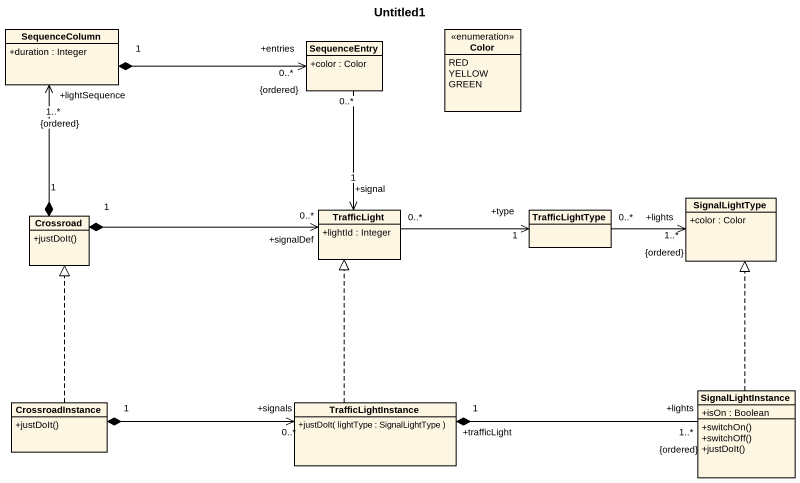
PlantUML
@startuml
title Untitled1
hide circle
hide empty members
skinparam classAttributeIconSize 0
class SequenceColumn {
  +duration : Integer
}
class SequenceEntry {
  +color : Color
}
enum Color {
  RED
  YELLOW
  GREEN
}
class Crossroad {
  +justDoIt()
}
class TrafficLight {
  +lightId : Integer
}
class TrafficLightType
class SignalLightType {
  +color : Color
}
class SignalLightInstance {
  +isOn : Boolean
  +switchOn()
  +switchOff()
  +justDoIt()
}
class CrossroadInstance {
  +justDoIt()
}
class TrafficLightInstance {
  +justDoIt( lightType : SignalLightType )
}
SequenceColumn "1" *-right-> "+entries\n0..*\n{ordered}" SequenceEntry
SequenceEntry "0..*" --> "+signal\n1" TrafficLight
Crossroad "1" *-up-> "+lightSequence\n1..*\n{ordered}" SequenceColumn
Crossroad "1" *-right-> "+signalDef\n0..*" TrafficLight
TrafficLight "0..*" -right-> "+type\n1" TrafficLightType
TrafficLightType "0..*" -right-> "+lights\n1..*\n{ordered}" SignalLightType
SignalLightInstance .up.|> SignalLightType
CrossroadInstance .up.|> Crossroad
CrossroadInstance "1" *-right-> "+signals\n0..*" TrafficLightInstance
TrafficLightInstance .up.|> TrafficLight
TrafficLightInstance "+trafficLight\n1" *-right- "+lights\n1..*\n{ordered}" SignalLightInstance
@enduml
